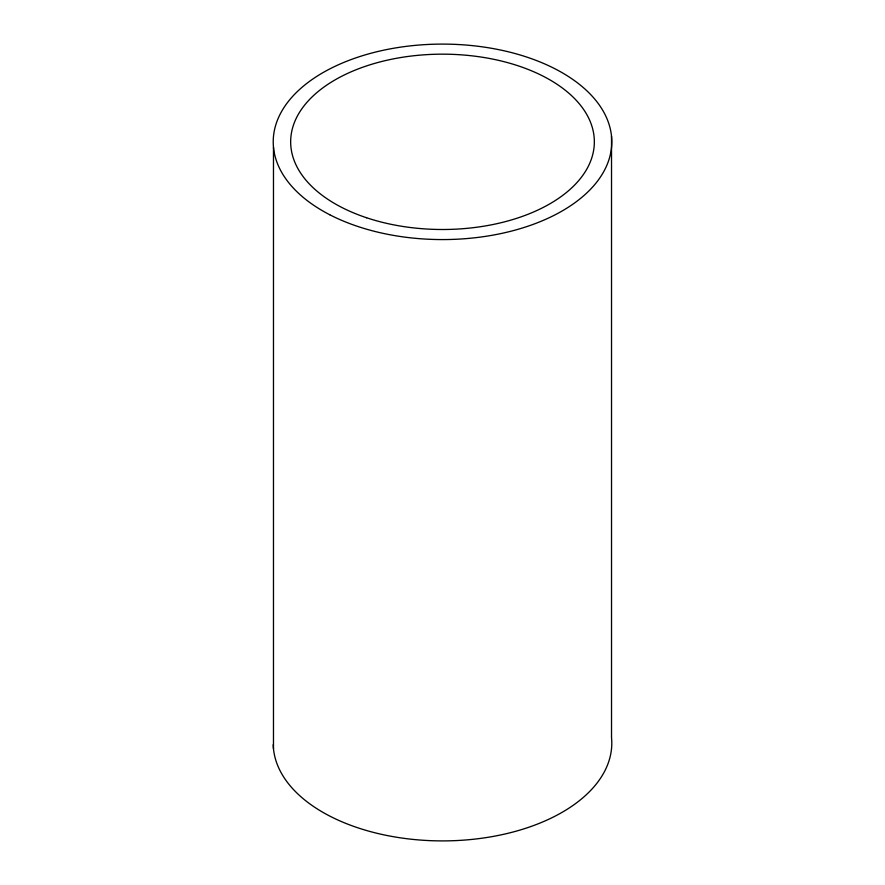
<?xml version="1.0" encoding="UTF-8"?>
<svg xmlns="http://www.w3.org/2000/svg" width="885" height="885" viewBox="0 0 885 885"><rect width="100%" height="100%" fill="white"/><g stroke="black" fill="none" stroke-linecap="round" stroke-linejoin="round"><path stroke-width="1.33" d="M611.524 136.312L611.524 737.636A169.3 97.748 0 0 1 448.595 840.839A169.3 97.748 0 0 1 273.222 744.672M273.476 147.364L273.476 748.688M329.751 214.745A169.3 97.748 0 0 0 608.238 161.756A169.3 97.748 0 0 0 389.511 49.007A169.3 97.748 0 0 0 329.751 214.745M366.578 217.754A151.844 87.67 0 0 0 594.344 141.832A151.844 87.67 0 0 0 366.578 65.91A151.844 87.67 0 0 0 366.578 217.754"/></g></svg>
